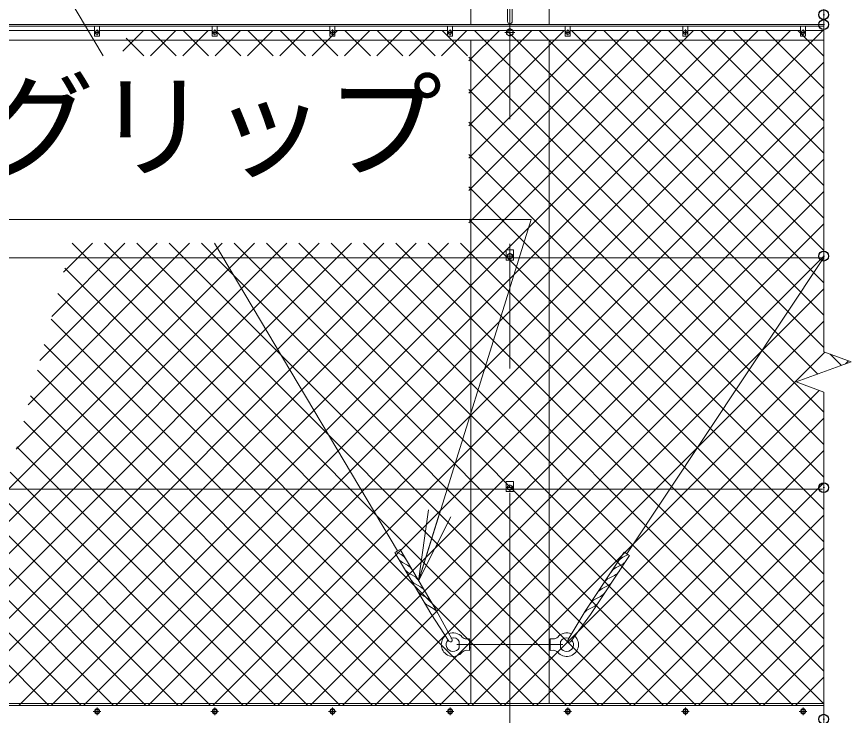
# Model space of a CAD drawing. Units: millimetres at full size; details may follow other scales. Extents: x -18900 to 18900, y -13365 to 13365.
# Drawn here: x -3233 to -1105, y -2584 to -804 of the extents above; entities that cross this region are included whole.
import ezdxf
from ezdxf.enums import TextEntityAlignment as Align

# ---------------------------------------------------------------- set-up
doc = ezdxf.new("R2010")
doc.units = ezdxf.units.MM
doc.header["$LTSCALE"] = 50
doc.header["$PDMODE"] = 32
doc.header["$PDSIZE"] = 25
doc.linetypes.add('USER1', pattern=[50.8, 31.75, -6.35, 6.35, -6.35])
for name, color, linetype, lineweight in [('0-0_D-STR-TXT', 7, 'Continuous', 13), ('0-1_D-STR1', 1, 'Continuous', 18), ('0-2_D-BMK', 2, 'USER1', 13), ('0-3_D-STR3', 3, 'Continuous', 13), ('0-7_D-STR-DIM', 7, 'Continuous', 13), ('0-8_0', 7, 'Continuous', 18), ('0-B_D-STR2', 7, 'Continuous', 13)]:
    doc.layers.add(name, color=color, linetype=linetype, lineweight=lineweight)
doc.layers.add('0-9_Defpoints', color=253, linetype='Continuous')
doc.styles.add('ＭＳ ゴシック', font='')
doc.styles.get('ＭＳ ゴシック').set_extended_font_data('MS Gothic')

# ---------------------------------------------------------------- blocks, each defined once
blk = doc.blocks.new('_Open')
at = {"layer": '0-8_0'}
blk.add_line((-50, 8.33), (0, 0), dxfattribs=at)
blk.add_lwpolyline([(-50, -8.33), (0, 0), (-50, 0)], dxfattribs=at)

msp = doc.modelspace()

# ---------------------------------------------------------------- linework, layer by layer
at = {"layer": '0-0_D-STR-TXT'}
msp.add_lwpolyline([(-3908.29, -1320.96), (-1921.39, -1320.96), (-2207.68, -2239.18)], dxfattribs=at)
at = {"layer": '0-1_D-STR1'}
for p, q in [((-1875.58, -823.82), (-1875.58, 7446.18)), ((-14075.58, -823.82), (-1175.58, -823.82)), ((-14075.58, -827.82), (-1175.58, -827.82)), ((-3945.29, -863.82), (-1175.58, -863.82)), ((-2075.58, -863.82), (-2075.58, -2553.82)), ((-1875.58, -2553.82), (-1875.58, -863.82)), ((-3945.25, -2553.82), (-1175.58, -2553.82))]:
    msp.add_line(p, q, dxfattribs=at)
msp.add_lwpolyline([(-1875.58, 7446.18), (-2075.58, 7446.18), (-2075.58, -823.82)], dxfattribs=at)
at = {"layer": '0-2_D-BMK'}
for p, q in [((-1975.58, -3604.82), (-1975.58, 7497.18)), ((-3035.52, -843.82), (-3020.64, -843.82)), ((-3028.08, -836.38), (-3028.08, -851.26)), ((-2735.52, -843.82), (-2720.64, -843.82)), ((-2728.08, -836.38), (-2728.08, -851.26)), ((-2435.52, -843.82), (-2420.64, -843.82)), ((-2428.08, -836.38), (-2428.08, -851.26)), ((-2135.52, -843.82), (-2120.64, -843.82)), ((-2128.08, -836.38), (-2128.08, -851.26)), ((-1962.83, -843.82), (-1988.33, -843.82)), ((-1835.52, -843.82), (-1820.64, -843.82)), ((-1828.08, -836.38), (-1828.08, -851.26)), ((-1535.52, -843.82), (-1520.64, -843.82)), ((-1528.08, -836.38), (-1528.08, -851.26)), ((-1235.52, -843.82), (-1220.64, -843.82)), ((-1228.08, -836.38), (-1228.08, -851.26)), ((-1985.58, -1413.82), (-1965.58, -1413.82)), ((-1985.58, -2003.82), (-1965.58, -2003.82)), ((-2110.58, -2403.82), (-1840.58, -2403.82)), ((-3018.41, -2573.82), (-3037.76, -2573.82)), ((-3028.08, -2564.15), (-3028.08, -2583.49)), ((-2718.41, -2573.82), (-2737.76, -2573.82)), ((-2728.08, -2564.15), (-2728.08, -2583.49)), ((-2418.41, -2573.82), (-2437.76, -2573.82)), ((-2428.08, -2564.15), (-2428.08, -2583.49)), ((-2118.41, -2573.82), (-2137.76, -2573.82)), ((-2128.08, -2564.15), (-2128.08, -2583.49)), ((-1818.41, -2573.82), (-1837.76, -2573.82)), ((-1828.08, -2564.15), (-1828.08, -2583.49)), ((-1518.41, -2573.82), (-1537.76, -2573.82)), ((-1528.08, -2564.15), (-1528.08, -2583.49)), ((-1218.41, -2573.82), (-1237.76, -2573.82)), ((-1228.08, -2564.15), (-1228.08, -2583.49))]:
    msp.add_line(p, q, dxfattribs=at)
at = {"layer": '0-3_D-STR3'}
for p, q in [((-7419.17, 6504.17), (-3012.8, -903.52)), ((-1981.58, -781.82), (-1981.58, -815.82)), ((-1969.58, -781.82), (-1969.58, -815.82)), ((-3034.58, -827.82), (-3034.58, -853.82)), ((-3021.58, -827.82), (-3034.58, -827.82)), ((-3021.58, -827.82), (-3021.58, -853.82)), ((-2734.58, -827.82), (-2734.58, -853.82)), ((-2721.58, -827.82), (-2734.58, -827.82)), ((-2721.58, -827.82), (-2721.58, -853.82)), ((-2434.58, -827.82), (-2434.58, -853.82)), ((-2421.58, -827.82), (-2434.58, -827.82)), ((-2421.58, -827.82), (-2421.58, -853.82)), ((-2134.58, -827.82), (-2134.58, -853.82)), ((-2121.58, -827.82), (-2134.58, -827.82)), ((-2121.58, -827.82), (-2121.58, -853.82)), ((-1834.58, -827.82), (-1834.58, -853.82)), ((-1821.58, -827.82), (-1834.58, -827.82)), ((-1821.58, -827.82), (-1821.58, -853.82)), ((-1534.58, -827.82), (-1534.58, -853.82)), ((-1521.58, -827.82), (-1534.58, -827.82)), ((-1521.58, -827.82), (-1521.58, -853.82)), ((-1234.58, -827.82), (-1234.58, -853.82)), ((-1221.58, -827.82), (-1234.58, -827.82)), ((-1221.58, -827.82), (-1221.58, -853.82)), ((-3321.58, -838.82), (-3034.58, -838.82)), ((-3021.58, -838.82), (-2734.58, -838.82)), ((-2721.58, -838.82), (-2434.58, -838.82)), ((-2421.58, -838.82), (-2134.58, -838.82)), ((-2121.58, -838.82), (-1834.58, -838.82)), ((-1984.08, -838.91), (-1975.58, -834)), ((-1984.08, -848.73), (-1984.08, -838.91)), ((-1975.58, -853.63), (-1984.08, -848.73)), ((-1967.08, -848.73), (-1975.58, -853.63)), ((-1821.58, -838.82), (-1534.58, -838.82)), ((-1521.58, -838.82), (-1234.58, -838.82)), ((-1221.58, -838.82), (-1175.58, -838.82)), ((-3021.58, -853.82), (-3034.58, -853.82)), ((-2721.58, -853.82), (-2734.58, -853.82)), ((-2421.58, -853.82), (-2434.58, -853.82)), ((-2121.58, -853.82), (-2134.58, -853.82)), ((-1821.58, -853.82), (-1834.58, -853.82)), ((-1521.58, -853.82), (-1534.58, -853.82)), ((-1221.58, -853.82), (-1234.58, -853.82)), ((-2728.83, -1380.91), (-2262.38, -2165.08)), ((-1966.08, -1397.82), (-1985.08, -1397.82)), ((-1985.08, -1397.82), (-1985.08, -1423.82)), ((-1966.08, -1397.82), (-1966.08, -1423.82)), ((-1178.72, -1417.82), (-13958.38, -1417.82)), ((-1966.08, -1423.82), (-1985.08, -1423.82)), ((-1982.08, -1410.07), (-1975.58, -1406.31)), ((-1982.08, -1417.57), (-1982.08, -1410.07)), ((-1975.58, -1421.32), (-1982.08, -1417.57)), ((-1975.58, -1406.31), (-1969.08, -1410.07)), ((-1969.08, -1417.57), (-1975.58, -1421.32)), ((-1969.08, -1410.07), (-1969.08, -1417.57)), ((-1677.14, -2172.41), (-1175.58, -1417.05)), ((-1966.08, -1987.82), (-1985.08, -1987.82)), ((-1985.08, -1987.82), (-1985.08, -2013.82)), ((-1982.08, -2000.07), (-1975.58, -1996.31)), ((-1982.08, -2007.57), (-1982.08, -2000.07)), ((-1975.58, -1996.31), (-1969.08, -2000.07)), ((-1969.08, -2000.07), (-1969.08, -2007.57)), ((-1966.08, -1987.82), (-1966.08, -2013.82)), ((-1178.72, -2007.82), (-4075.58, -2007.82)), ((-1966.08, -2013.82), (-1985.08, -2013.82)), ((-1975.58, -2011.32), (-1982.08, -2007.57)), ((-1969.08, -2007.57), (-1975.58, -2011.32)), ((-2177.09, -2324.11), (-2269.11, -2169.41)), ((-2252.73, -2174.17), (-2265.5, -2167.01)), ((-2163.34, -2315.93), (-2255.36, -2161.23)), ((-1783.53, -2318.17), (-1683.96, -2168.22)), ((-1770.2, -2327.02), (-1670.64, -2177.07)), ((-1687.23, -2181.01), (-1674.12, -2174.49)), ((-2236.37, -2201.67), (-2249.68, -2194.22)), ((-1704.93, -2207.66), (-1691.27, -2200.88)), ((-2220.01, -2229.17), (-2233.32, -2221.72)), ((-1722.63, -2234.32), (-1708.97, -2227.54)), ((-2203.65, -2256.67), (-2216.96, -2249.22)), ((-1740.33, -2260.98), (-1726.67, -2254.19)), ((-2187.29, -2284.18), (-2200.6, -2276.72)), ((-1758.03, -2287.64), (-1744.37, -2280.85)), ((-2170.93, -2311.68), (-2184.24, -2304.22)), ((-2163.34, -2315.93), (-2123.14, -2390.35)), ((-1783.53, -2318.17), (-1827.36, -2390.5)), ((-1775.74, -2314.3), (-1762.08, -2307.51)), ((-2177.09, -2324.11), (-2130.88, -2394.95)), ((-1770.2, -2327.02), (-1819.86, -2395.48)), ((-2104.8, -2395.82), (-2104.8, -2411.82)), ((-2078.37, -2388.82), (-2085.91, -2389.31)), ((-2078.37, -2388.82), (-2078.37, -2418.82)), ((-2078.37, -2395.82), (-2075.58, -2395.82)), ((-1875.58, -2395.82), (-1872.8, -2395.82)), ((-1872.8, -2388.82), (-1872.8, -2418.82)), ((-1872.8, -2388.82), (-1865.25, -2389.31)), ((-1846.37, -2395.82), (-1846.37, -2411.82)), ((-2078.37, -2418.82), (-2085.91, -2418.33)), ((-2078.37, -2411.82), (-2075.58, -2411.82)), ((-1875.58, -2411.82), (-1872.8, -2411.82)), ((-1872.8, -2418.82), (-1865.25, -2418.33)), ((-3945.42, -2558.82), (-1175.58, -2558.82))]:
    msp.add_line(p, q, dxfattribs=at)
for points in [[(-3028.08, -838.07), (-3033.06, -840.94), (-3033.06, -846.69), (-3028.08, -849.57), (-3023.11, -846.69), (-3023.11, -840.94)], [(-2728.08, -838.07), (-2733.06, -840.94), (-2733.06, -846.69), (-2728.08, -849.57), (-2723.11, -846.69), (-2723.11, -840.94)], [(-2428.08, -838.07), (-2433.06, -840.94), (-2433.06, -846.69), (-2428.08, -849.57), (-2423.11, -846.69), (-2423.11, -840.94)], [(-2128.08, -838.07), (-2133.06, -840.94), (-2133.06, -846.69), (-2128.08, -849.57), (-2123.11, -846.69), (-2123.11, -840.94)], [(-1828.08, -838.07), (-1833.06, -840.94), (-1833.06, -846.69), (-1828.08, -849.57), (-1823.11, -846.69), (-1823.11, -840.94)], [(-1528.08, -838.07), (-1533.06, -840.94), (-1533.06, -846.69), (-1528.08, -849.57), (-1523.11, -846.69), (-1523.11, -840.94)], [(-1228.08, -838.07), (-1233.06, -840.94), (-1233.06, -846.69), (-1228.08, -849.57), (-1223.11, -846.69), (-1223.11, -840.94)], [(-3028.08, -2568.07), (-3033.06, -2570.94), (-3033.06, -2576.69), (-3028.08, -2579.57), (-3023.11, -2576.69), (-3023.11, -2570.94)], [(-2728.08, -2568.07), (-2733.06, -2570.94), (-2733.06, -2576.69), (-2728.08, -2579.57), (-2723.11, -2576.69), (-2723.11, -2570.94)], [(-2428.08, -2568.07), (-2433.06, -2570.94), (-2433.06, -2576.69), (-2428.08, -2579.57), (-2423.11, -2576.69), (-2423.11, -2570.94)], [(-2128.08, -2568.07), (-2133.06, -2570.94), (-2133.06, -2576.69), (-2128.08, -2579.57), (-2123.11, -2576.69), (-2123.11, -2570.94)], [(-1828.08, -2568.07), (-1833.06, -2570.94), (-1833.06, -2576.69), (-1828.08, -2579.57), (-1823.11, -2576.69), (-1823.11, -2570.94)], [(-1528.08, -2568.07), (-1533.06, -2570.94), (-1533.06, -2576.69), (-1528.08, -2579.57), (-1523.11, -2576.69), (-1523.11, -2570.94)], [(-1228.08, -2568.07), (-1233.06, -2570.94), (-1233.06, -2576.69), (-1228.08, -2579.57), (-1223.11, -2576.69), (-1223.11, -2570.94)]]:
    msp.add_lwpolyline(points, close=True, dxfattribs=at)
msp.add_lwpolyline([(-1975.58, -834), (-1967.08, -838.91), (-1967.08, -848.73)], dxfattribs=at)
for centre, radius in [((-3028.08, -843.82), 4.98), ((-2728.08, -843.82), 4.98), ((-2428.08, -843.82), 4.98), ((-2128.08, -843.82), 4.98), ((-1975.58, -843.82), 8.25), ((-1828.08, -843.82), 4.98), ((-1528.08, -843.82), 4.98), ((-1228.08, -843.82), 4.98), ((-1975.58, -1413.82), 6.25), ((-1975.58, -2003.82), 6.25), ((-3028.08, -2573.82), 6.5), ((-3028.08, -2573.82), 4.98), ((-2728.08, -2573.82), 6.5), ((-2728.08, -2573.82), 4.98), ((-2428.08, -2573.82), 6.5), ((-2428.08, -2573.82), 4.98), ((-2128.08, -2573.82), 6.5), ((-2128.08, -2573.82), 4.98), ((-1828.08, -2573.82), 6.5), ((-1828.08, -2573.82), 4.98), ((-1528.08, -2573.82), 6.5), ((-1528.08, -2573.82), 4.98), ((-1228.08, -2573.82), 6.5), ((-1228.08, -2573.82), 4.98)]:
    msp.add_circle(centre, radius, dxfattribs=at)
for centre, radius, start, end in [((-1975.58, -815.82), 6, 180, 0), ((-2204.57, -2262.26), 113.07, 116.68904, 124.8029), ((-1739.69, -2266.6), 113.07, 52.35852, 60.47238), ((-2235.02, -2168.04), 30, 210.74605, 240.74614), ((-2267.39, -2200.34), 30, 28.37532, 60.74613), ((-1673.88, -2207.87), 30, 116.4153, 148.7861), ((-1704.62, -2174.01), 30, 296.41528, 326.41538), ((-2218.66, -2195.54), 30, 210.74605, 240.74614), ((-2251.03, -2227.84), 30, 28.37532, 60.74613), ((-1691.59, -2234.53), 30, 116.4153, 148.7861), ((-2234.67, -2255.35), 30, 28.37422, 60.74613), ((-1722.32, -2200.67), 30, 296.41528, 326.41538), ((-2202.3, -2223.05), 30, 210.74486, 240.74468), ((-1709.29, -2261.19), 30, 116.4153, 148.7872), ((-1740.02, -2227.33), 30, 296.41675, 326.41657), ((-2185.94, -2250.55), 30, 210.74605, 240.74614), ((-2218.31, -2282.85), 30, 28.37437, 60.74613), ((-1726.99, -2287.85), 30, 116.4153, 148.78705), ((-1757.72, -2253.98), 30, 296.41528, 326.41538), ((-2169.58, -2278.05), 30, 210.74605, 240.74614), ((-2201.95, -2310.35), 30, 28.37532, 60.74613), ((-1744.69, -2314.5), 30, 116.4153, 148.7861), ((-1775.42, -2280.64), 30, 296.41528, 326.41538), ((-2185.59, -2337.85), 30, 28.37422, 60.74468), ((-1762.39, -2341.16), 30, 116.41674, 148.7872), ((-2120.37, -2403.82), 30, 133.53827, 319.66701), ((-2120.37, -2403.82), 30, 40.33299, 113.6303), ((-1830.8, -2403.82), 30, 66.3697, 139.66701), ((-1830.8, -2403.82), 30, 220.33299, 46.46173), ((-2120.37, -2403.82), 17.5, 139.02944, 332.79711), ((-2127.01, -2392.65), 4.5, 210.74403, 30.74403), ((-2120.37, -2403.82), 17.5, 27.20289, 108.13915), ((-2086.83, -2375.34), 14, 220.33299, 273.7314), ((-1864.34, -2375.34), 14, 266.2686, 319.66701), ((-1830.8, -2403.82), 17.5, 71.86085, 152.79711), ((-1830.8, -2403.82), 17.5, 207.20289, 40.97056), ((-1823.61, -2392.99), 4.5, 146.4174, 326.4174), ((-2086.83, -2432.3), 14, 86.2686, 139.66701), ((-1864.34, -2432.3), 14, 40.33299, 93.7314)]:
    msp.add_arc(centre, radius, start, end, dxfattribs=at)
at = {"layer": '0-7_D-STR-DIM'}
for p, q in [((-1175.58, -1657.51), (-1175.58, 3219.88)), ((-1105.11, -1683.17), (-1175.58, -1657.51)), ((-1246.06, -1734.47), (-1105.11, -1683.17)), ((-1175.58, -1760.12), (-1246.06, -1734.47)), ((-1175.58, -2781.41), (-1175.58, -1760.12))]:
    msp.add_line(p, q, dxfattribs=at)
at = {"layer": '0-9_Defpoints'}
for p in [(-1175.58, -798.82), (-1175.58, -823.82), (-1175.58, -1413.82), (-1175.58, -2003.82), (-1175.58, -2593.82)]:
    msp.add_point(p, dxfattribs=at)
at = {"layer": '0-B_D-STR2'}
for p, q in [((-3227.51, -2558.82), (-1507.51, -838.82)), ((-3145.01, -2558.82), (-1425.01, -838.82)), ((-3062.51, -2558.82), (-1342.51, -838.82)), ((-2980.02, -2558.82), (-1260.02, -838.82)), ((-2962.37, -891.24), (-2909.95, -838.82)), ((-2897.52, -2558.82), (-1177.52, -838.82)), ((-2892.15, -903.52), (-2827.45, -838.82)), ((-2826.34, -903.52), (-2891.04, -838.82)), ((-2809.65, -903.52), (-2744.95, -838.82)), ((-2743.84, -903.52), (-2808.54, -838.82)), ((-2727.16, -903.52), (-2662.46, -838.82)), ((-2661.34, -903.52), (-2726.05, -838.82)), ((-2644.66, -903.52), (-2579.96, -838.82)), ((-2578.85, -903.52), (-2643.55, -838.82)), ((-2562.17, -903.52), (-2497.46, -838.82)), ((-2496.35, -903.52), (-2561.05, -838.82)), ((-2479.67, -903.52), (-2414.97, -838.82)), ((-2413.86, -903.52), (-2478.56, -838.82)), ((-2397.17, -903.52), (-2332.47, -838.82)), ((-2331.36, -903.52), (-2396.06, -838.82)), ((-2314.68, -903.52), (-2249.97, -838.82)), ((-2248.86, -903.52), (-2313.56, -838.82)), ((-2232.18, -903.52), (-2167.48, -838.82)), ((-2166.37, -903.52), (-2231.07, -838.82)), ((-2149.68, -903.52), (-2084.98, -838.82)), ((-2083.87, -903.52), (-2148.57, -838.82)), ((-2080.18, -916.51), (-2002.49, -838.82)), ((-2080.18, -999.01), (-1919.99, -838.82)), ((-2080.18, -1081.51), (-1837.49, -838.82)), ((-2080.18, -1164), (-1755, -838.82)), ((-2080.18, -1246.5), (-1672.5, -838.82)), ((-2080.18, -1329), (-1590, -838.82)), ((-1190.61, -1714.29), (-2066.08, -838.82)), ((-1175.58, -1646.81), (-1983.58, -838.82)), ((-1175.58, -1564.32), (-1901.08, -838.82)), ((-1175.58, -1481.82), (-1818.59, -838.82)), ((-1175.58, -1399.32), (-1736.09, -838.82)), ((-1175.58, -1316.83), (-1653.59, -838.82)), ((-1175.58, -1234.33), (-1571.1, -838.82)), ((-1175.58, -1151.83), (-1488.6, -838.82)), ((-1175.58, -1069.34), (-1406.1, -838.82)), ((-1175.58, -986.84), (-1323.61, -838.82)), ((-1175.58, -904.35), (-1241.11, -838.82)), ((-2908.83, -903.52), (-2953.65, -858.71)), ((-1175.58, -1811.81), (-2080.18, -907.21)), ((-2815.03, -2558.82), (-1175.58, -919.38)), ((-1175.58, -1894.3), (-2080.18, -989.71)), ((-2732.53, -2558.82), (-1175.58, -1001.87)), ((-2650.03, -2558.82), (-1175.58, -1084.37)), ((-1175.58, -1976.8), (-2080.18, -1072.2)), ((-2567.54, -2558.82), (-1175.58, -1166.87)), ((-1175.58, -2059.29), (-2080.18, -1154.7)), ((-2485.04, -2558.82), (-1175.58, -1249.36)), ((-1175.58, -2141.79), (-2080.18, -1237.19)), ((-2402.54, -2558.82), (-1175.58, -1331.86)), ((-1175.58, -2224.29), (-2080.18, -1319.69)), ((-3392.5, -2558.82), (-2214.59, -1380.91)), ((-3385.11, -2468.93), (-2297.09, -1380.91)), ((-3354.91, -2356.24), (-2379.58, -1380.91)), ((-3324.72, -2243.54), (-2462.08, -1380.91)), ((-3310, -2558.82), (-2132.09, -1380.91)), ((-3294.52, -2130.85), (-2544.58, -1380.91)), ((-3264.32, -2018.16), (-2627.07, -1380.91)), ((-3234.13, -1905.47), (-2709.57, -1380.91)), ((-3203.93, -1792.78), (-2792.07, -1380.91)), ((-3173.74, -1680.08), (-2874.56, -1380.91)), ((-3143.54, -1567.39), (-2957.06, -1380.91)), ((-3113.34, -1454.7), (-3039.55, -1380.91)), ((-1913.51, -2558.82), (-3091.42, -1380.91)), ((-1831.01, -2558.82), (-3008.92, -1380.91)), ((-1748.51, -2558.82), (-2926.42, -1380.91)), ((-1666.02, -2558.82), (-2843.93, -1380.91)), ((-1583.52, -2558.82), (-2761.43, -1380.91)), ((-1501.03, -2558.82), (-2678.93, -1380.91)), ((-1418.53, -2558.82), (-2596.44, -1380.91)), ((-1336.03, -2558.82), (-2513.94, -1380.91)), ((-1253.54, -2558.82), (-2431.44, -1380.91)), ((-1175.58, -2554.27), (-2348.95, -1380.91)), ((-1175.58, -2471.78), (-2266.45, -1380.91)), ((-1175.58, -2389.28), (-2183.96, -1380.91)), ((-1175.58, -2306.78), (-2101.46, -1380.91)), ((-2320.05, -2558.82), (-1175.58, -1414.36)), ((-1996, -2558.82), (-3110.55, -1444.27)), ((-2078.5, -2558.82), (-3127.98, -1509.33)), ((-2237.55, -2558.82), (-1175.58, -1496.85)), ((-2161, -2558.82), (-3145.42, -1574.4)), ((-2155.05, -2558.82), (-1175.58, -1579.35)), ((-2243.49, -2558.82), (-3162.85, -1639.46)), ((-2072.56, -2558.82), (-1172.41, -1658.67)), ((-1130.13, -1692.27), (-1158.76, -1663.64)), ((-1119.73, -1688.49), (-1111.93, -1680.68)), ((-2325.99, -2558.82), (-3180.28, -1704.52)), ((-1990.06, -2558.82), (-1187.15, -1755.91)), ((-2408.49, -2558.82), (-3197.72, -1769.59)), ((-1907.56, -2558.82), (-1175.58, -1826.84)), ((-2490.98, -2558.82), (-3215.15, -1834.65)), ((-2573.48, -2558.82), (-3232.59, -1899.71)), ((-1825.07, -2558.82), (-1175.58, -1909.33)), ((-2655.97, -2558.82), (-3250.02, -1964.77)), ((-1742.57, -2558.82), (-1175.58, -1991.83)), ((-2738.47, -2558.82), (-3267.45, -2029.84)), ((-1660.08, -2558.82), (-1175.58, -2074.33)), ((-2820.97, -2558.82), (-3284.89, -2094.9)), ((-2903.46, -2558.82), (-3302.32, -2159.96)), ((-1577.58, -2558.82), (-1175.58, -2156.82)), ((-2985.96, -2558.82), (-3319.75, -2225.03)), ((-1495.08, -2558.82), (-1175.58, -2239.32)), ((-3068.46, -2558.82), (-3337.19, -2290.09)), ((-1412.59, -2558.82), (-1175.58, -2321.82)), ((-3150.95, -2558.82), (-3354.62, -2355.15)), ((-1330.09, -2558.82), (-1175.58, -2404.31)), ((-1247.59, -2558.82), (-1175.58, -2486.81))]:
    msp.add_line(p, q, dxfattribs=at)

# ---------------------------------------------------------------- block references
at = {"layer": '0-0_D-STR-TXT', "xscale": 3.6, "yscale": 3.6, "rotation": 252.68335}
msp.add_blockref('_Open', (-2208.28, -2241.09), dxfattribs=at)

# ---------------------------------------------------------------- texts
at = {"layer": '0-0_D-STR-TXT', "style": 'ＭＳ ゴシック'}
msp.add_text('巻付グリップ', height=216.6, dxfattribs=at).set_placement((-3920.86, -1255.76), align=Align.BOTTOM_LEFT)

doc.saveas('drawing.dxf')
